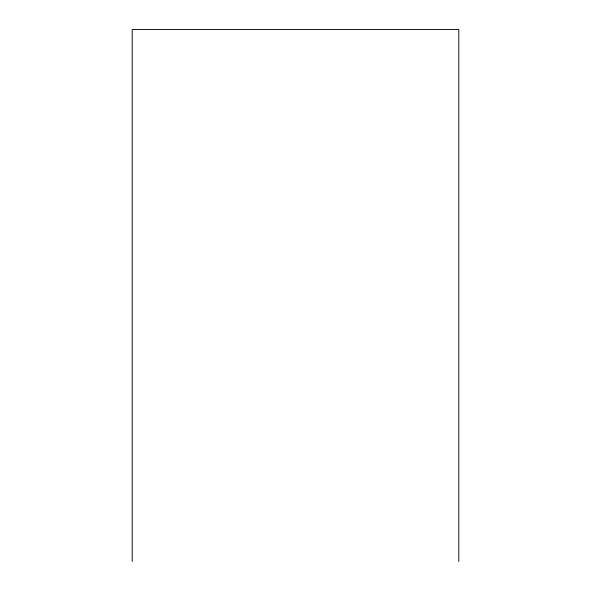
<?xml version="1.0" encoding="UTF-8"?>
<svg xmlns="http://www.w3.org/2000/svg" width="591" height="591" viewBox="0 0 591 591"><rect width="100%" height="100%" fill="white"/><g stroke="black" fill="none" stroke-linecap="round" stroke-linejoin="round"><path stroke-width="0.89" d="M458.793 561.45L458.793 29.55L132.207 29.55L132.207 561.45"/></g></svg>
